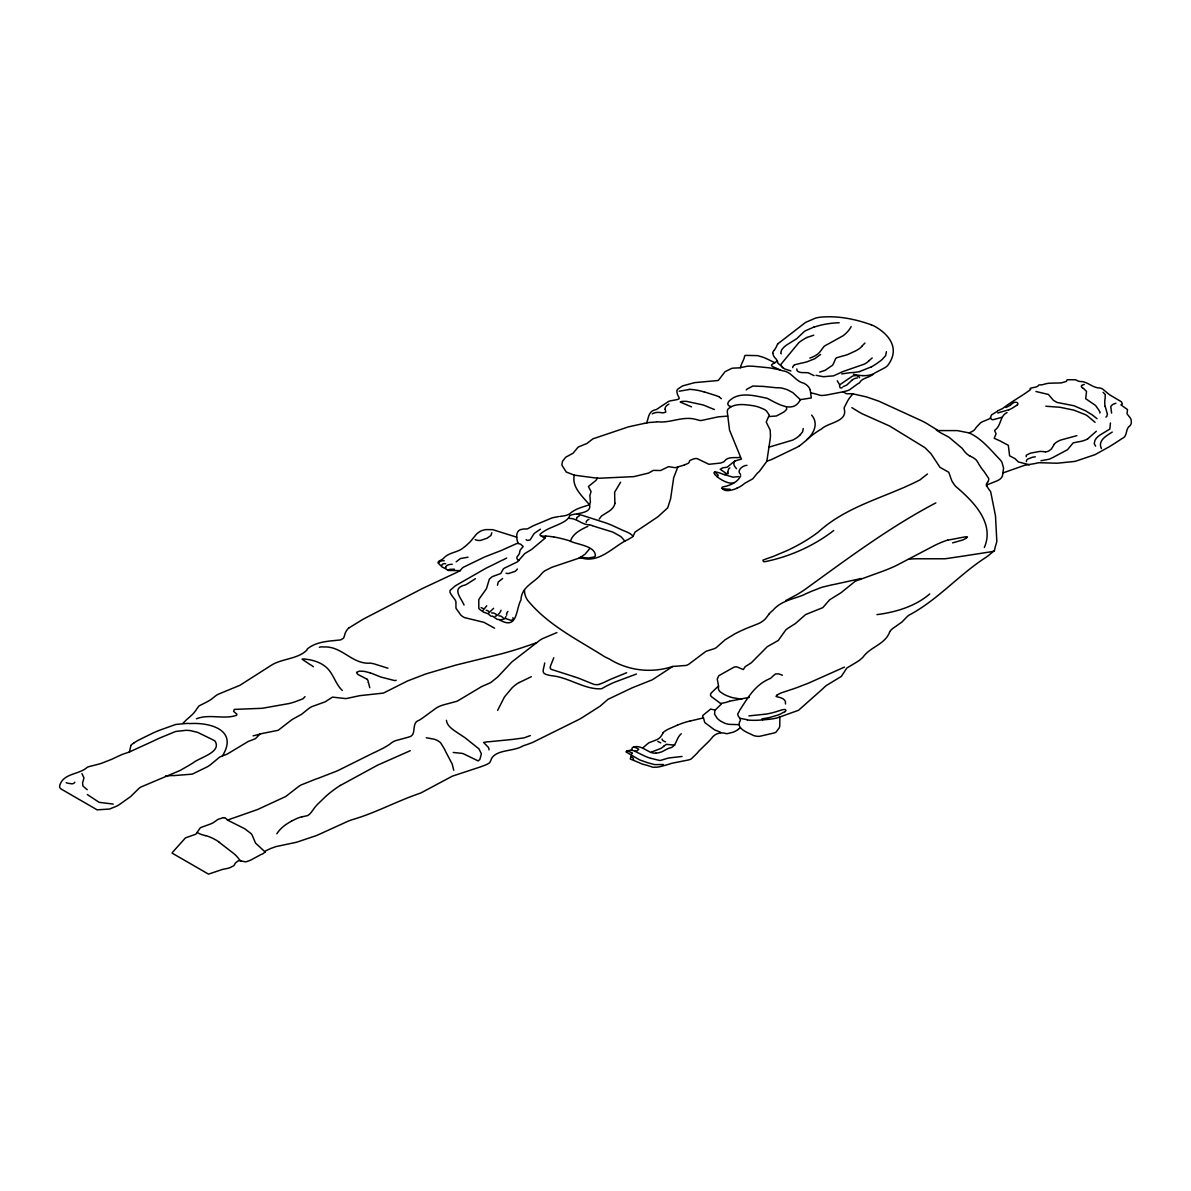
<?xml version="1.0" encoding="UTF-8"?>
<svg xmlns="http://www.w3.org/2000/svg" width="1191" height="1191" viewBox="0 0 1191 1191"><rect width="100%" height="100%" fill="white"/><g stroke="black" fill="none" stroke-linecap="round" stroke-linejoin="round"><path stroke-width="1.5" d="M690.199 721.031L702.809 718.039L702.66 715.583L710.655 709.077L714.228 709.866A3.26 1.876 0 0 0 715.359 709.881L721.374 704.06L712.59 697.509A21.721 12.535 0 0 1 711.593 696.75L710.938 696.08A4.422 2.546 0 0 1 710.536 695.261L710.61 694.264A9.424 5.449 0 0 1 711.533 692.671L718.53 685.956L717.25 679.019L718.813 675.699L734.415 666.945L736.931 666.886L743.348 669.55L745.209 666.647L751.327 662.792L767.257 646.698L778.259 640.49L785.718 630.024A29.611 17.091 0 0 1 788.427 627.955L795.409 623.548L805.622 614.556L822.802 607.633L829.71 599.743L840.816 592.865L855.346 581.178L883.409 570.995A184.203 106.341 0 0 0 895.692 565.859L932.121 546.773A85.216 49.203 0 0 1 947.738 540.029M772.795 353.31L773.331 355.26A24.549 14.173 0 0 0 775.147 358.059C782.145 363.687 763.267 363.627 776.175 368.093A38.44 22.182 0 0 0 782.338 370.758C791.613 371.413 795.067 381.373 803.851 383.219A20.083 11.597 0 0 1 810.148 389.814M736.901 488.31C732.941 489.963 724.039 492.821 721.999 487.744A4.183 2.412 0 0 1 722.535 486.97C730.068 485.764 737.973 482.057 740.698 475.79M614.869 503.242L614.63 492.196L620.615 482.236M681.252 733.79C675.788 738.018 676.756 747.233 669.059 748.186A13.012 7.518 0 0 0 667.734 748.692L662.687 751.387A14.53 8.382 0 0 1 657.7 752.92L655.943 753.114M785.509 704C786.402 698.789 780.537 697.479 776.651 696.735A2.605 1.504 0 0 1 776.041 696.333L777.321 694.785M736.797 488.206A29.209 16.868 0 0 0 744.494 483.442L752.757 478.827L757.416 473.095A21.125 12.193 0 0 0 759.828 470.787L766.84 461.334L769.996 440.194A193.002 111.433 0 0 0 770.488 436.189L770.175 430.1L766.215 422.046L769.267 415.064L766.349 410.821A20.351 11.746 0 0 0 763.863 409.198L759.069 407.203A36.385 21.006 0 0 0 753.814 405.803C745.506 404.612 734.594 402.618 727.999 409.123A12.104 6.982 0 0 0 727.314 411.133L727.388 412.771M718.515 686.001L718.411 688.86A11.984 6.923 0 0 0 720.198 691.822L724.173 694.457A36.772 21.23 0 0 0 732.554 697.658L741.665 699.221M810.624 392.985A15.155 8.754 0 0 1 812.173 393.179L814.674 393.7A43.754 25.264 0 0 1 818.009 394.653L818.932 394.936A8.218 4.749 0 0 0 821.418 395.501L822.43 395.442A17.106 9.87 0 0 0 823.964 395.308L824.753 395.218A34.301 19.8 0 0 1 826.197 395.084L843.005 391.824L846.548 393.745L852.294 393.73L866.452 396.901L878.884 401.188L921.149 420.572A60.324 34.837 0 0 1 929.337 425.127L938.225 430.576L957.37 430.606L969.176 432.929L971.692 431.723A15.974 9.215 0 0 0 973.002 430.963L974.134 430.115A16.183 9.334 0 0 0 975.935 427.718L980.759 422.641A23.612 13.637 0 0 1 983.989 421.063A17.969 10.377 0 0 1 985.359 420.557L990.004 418.517A3.305 1.906 0 0 0 990.361 417.937L991.522 414.885L997.254 411.386M1007.05 412.607C999.845 415.54 1001.452 425.663 994.842 430.174A7.131 4.124 0 0 0 994.961 431.544L995.989 433.494A2.769 1.593 0 0 1 995.87 434.268L994.202 438.303L1000.514 441.102A14.887 8.605 0 0 0 1002.197 442.114L1008.33 445.285L1009.611 455.811L1015.06 458.684L1018.32 461.944L1029.441 464.773M305.015 696.631L303.02 698.789L294.519 702.005A58.091 33.542 0 0 1 288.892 703.568L262.333 708.288L234.299 709.404L233.6 711.355L236.875 714.153A3.543 2.04 0 0 1 236.726 714.913A3.305 1.906 0 0 1 236.339 715.389C223.744 719.677 209.274 713.662 196.455 718.783M746.221 389.919A15.111 8.724 0 0 1 747.278 388.951L752.876 386.018L761.079 386.346A15.691 9.066 0 0 1 762.314 386.316L776.443 387.775A14.754 8.516 0 0 1 779.926 387.834A12.238 7.072 0 0 1 781.921 388.117L785.554 389.115A42.757 24.683 0 0 1 787.742 389.933L792.819 392.628L800.337 399.655C793.28 414.334 777.008 403.243 767.034 398.256C755.704 396.007 740.46 391.541 730.723 399.655C727.463 401.769 726.019 405.789 731.095 406.593M909.299 559.16L913.467 558.847A64.969 37.502 0 0 1 921.03 558.787L945.133 558.773L965.454 555.765A184.709 106.639 0 0 1 972.273 554.693L992.192 551.597A29.805 17.21 0 0 0 994.381 550.629L994.306 550.689A30.698 17.716 0 0 0 994.679 549.513L995.036 547.815A56.84 32.812 0 0 1 995.393 546.416L996.331 543.364A60.488 34.926 0 0 0 996.822 541.295L995.497 515.867L990.704 491.883A21.512 12.416 0 0 0 989.215 489.784L986.61 485.868A4.794 2.769 0 0 1 987.428 484.707L996.718 481A14.352 8.277 0 0 0 1002.465 475.849L1003.581 468.137L1001.973 462.316A28.554 16.48 0 0 0 999.398 459.026C990.212 449.424 981.622 438.586 969.176 432.929M589.545 504.671C591.957 513.083 577.918 513.187 571.695 514.825A23.731 13.696 0 0 0 569.73 515.599C567.214 523.98 548.336 526.422 540.565 533.896A8.397 4.853 0 0 0 540.312 534.178L540.074 534.551A2.337 1.355 0 0 0 540.252 535.369L544.853 538.287M769.044 614.08L765.843 618.323A29.165 16.838 0 0 1 763.148 620.839L761.496 621.985A26.172 15.111 0 0 1 758.712 623.518L751.372 626.451A135.789 78.398 0 0 0 735.145 633.686L725.096 639.79L716.104 647.77A12.327 7.116 0 0 1 712.248 649.333L706.04 651.254L688.77 664.25A12.372 7.146 0 0 1 686.224 665.427L672.736 666.454L652.415 679.748L632.287 687.773L608.02 699.296L600.115 706.159L581.893 717.801A52.806 30.49 0 0 1 578.647 719.617L532.764 742.38A134.449 77.623 0 0 1 522.804 745.953C513.797 751.759 496.26 749.184 491.288 759.009A15.87 9.171 0 0 1 491.094 759.873L489.65 762.791L487.179 764.28A79.827 46.092 0 0 1 478.112 767.674L452.372 776.145L422.21 792.238A21.542 12.431 0 0 1 420.244 793.191C397.005 801.037 375.597 812.947 351.94 819.765A203.467 117.477 0 0 0 348.1 821.18L316.821 835.427A46.196 26.678 0 0 1 313.337 836.603L299.075 841.397A32.217 18.594 0 0 1 295.77 842.424L276.044 846.578A31.844 18.386 0 0 0 274.779 847.009L272.754 847.769A31.859 18.386 0 0 1 271.042 848.334L265.757 850.791A7.027 4.049 0 0 0 265.117 851.967L262.809 853.873A14.381 8.307 0 0 0 260.993 854.543L251.271 859.813A43.144 24.907 0 0 0 249.842 860.512L245.808 861.882L239.867 860.78A2.888 1.667 0 0 0 238.096 860.899L235.49 862.939A6.833 3.945 0 0 0 235.118 863.475L234.299 865.068A5.925 3.424 0 0 1 233.6 865.812L230.235 867.539A20.068 11.597 0 0 1 227.421 868.433L223.923 869.117A11.791 6.804 0 0 0 222.002 869.579L208.499 874.134L172.174 853.158A12.252 7.072 0 0 1 172.442 852.399L185.483 837.854L195.8 834.251L200.371 827.7L210.539 823.964A17.136 9.9 0 0 0 213.963 822.237L217.432 819.75A8.129 4.69 0 0 1 218.444 819.214L223.283 817.666M644.167 423.415L628.461 426.854L592.924 438.839L586.821 443.514L578.171 447.072L573.154 453.131L565.71 457.225L562.569 461.2L561.914 464.535A11.151 6.431 0 0 0 562.703 466.44L566.291 472.038L574.33 475.164C571.338 487.164 582.995 496.766 589.456 504.79C582.712 507.009 575.342 508.691 569.923 513.619A11.88 6.863 0 0 1 568.583 514.408A13.146 7.593 0 0 1 564.802 515.718L560.083 516.432M599.192 519.082L601.544 515.971L609.271 511.103A25.145 14.515 0 0 0 614.958 503.257M553.741 536.977L549.2 536.352A26.5 15.304 0 0 0 545.91 536.144L544.466 538.719L531.618 549.438L524.829 553.532L517.43 561.854L504.269 568.211A7.325 4.228 0 0 0 502.974 569.566L500.741 573.511L492.24 576.667L489.382 579.094L486.449 588.711L479.065 599.088A19.815 11.448 0 0 0 478.767 600.785L478.827 608.407A6.61 3.811 0 0 0 479.437 609.152L480.435 609.941A31.591 18.237 0 0 1 481.045 610.402L483.248 611.936A6.536 3.781 0 0 0 483.933 612.263L487.685 613.588A4.719 2.724 0 0 1 488.355 614.02L490.766 616A2.546 1.474 0 0 0 491.481 616.209L492.478 616.328M446.417 720.302C446.997 726.674 454.649 730.708 459.532 734.132A153.609 88.685 0 0 1 465.16 737.854L478.931 748.841L481.402 753.829L479.839 759.471L478.142 760.915L463.656 753.873A12.238 7.072 0 0 0 462.123 753.367L453.22 752.474M497.63 710.387L504.433 696.988L512.07 687.862A46.27 26.723 0 0 1 519.082 682.503M714.913 709.896L714.585 714.183L717.25 718.352A27.914 16.108 0 0 0 720.629 721.106L724.619 723.16A14.456 8.352 0 0 0 729.339 724.366L738.807 724.649M445.598 567.11L445.851 567.913M929.709 593.952C915.313 606.383 895.855 612.189 876.993 614.616M590.438 502.319L589.858 495.471L591.078 491.585L588.414 486.524L595.679 480.628A12.491 7.206 0 0 0 597.242 478.067M590.245 502.721L589.858 503.585A14.634 8.456 0 0 0 589.59 504.537M589.724 548.589L585.183 554.068A39.422 22.763 0 0 1 577.784 558.579L551.909 567.258L545.15 570.638A24.311 14.039 0 0 0 541.131 574.3C534.372 582.756 521.301 586.776 521.003 599.832C515.763 609.122 517.772 629.801 500.696 620.451M739.745 710.253C748.112 697.286 755.407 684.378 770.503 678.364A52.866 30.519 0 0 0 773.227 675.803L775.505 673.972L778.572 673.853A4.63 2.665 0 0 1 779.733 674.255L782.413 675.223M739.328 711.131L739.03 711.712A22.584 13.041 0 0 1 738.524 712.575C735.368 715.91 742.931 718.56 739.477 722.148C737.125 729.577 748.395 732.614 753.367 735.472A12.491 7.206 0 0 0 757.804 736.351L758.563 736.351A6.759 3.901 0 0 0 759.724 736.291L774.641 732.837A7.593 4.377 0 0 0 775.966 732.182L779.182 727.954A57.838 33.393 0 0 0 779.748 726.272L779.867 718.411L779.39 717.146L777.306 717.831A19.22 11.091 0 0 1 773.51 718.679L772.87 718.783A88.402 51.034 0 0 1 769.222 719.275L762.568 719.945M677.709 467.244L673.689 477.695L670.607 498.761L667.689 507.857L658.072 516.671L634.952 532.169L632.927 536.65L628.163 539.463A38.812 22.406 0 0 0 624.903 541.086C613.052 547.666 602.408 559.13 588.041 559.085A16.019 9.245 0 0 1 585.004 558.773A15.632 9.022 0 0 1 583.65 558.505L579.377 557.79M130.861 745.64L129.864 749.943A27.348 15.796 0 0 1 129.283 752.042L124.326 753.709A41.134 23.746 0 0 0 121.482 754.737L114.276 758.086A114.187 65.922 0 0 1 111.686 759.307L101.95 763.133A55.635 32.112 0 0 1 95.548 764.95L88.953 766.632A15.974 9.23 0 0 0 87.315 767.257C79.246 774.641 64.686 773.019 60.205 784.11A39.124 22.584 0 0 0 59.848 785.003L59.595 786.923A8.516 4.913 0 0 0 60.994 788.948L97.141 809.835L109.498 809.061L116.286 806.307A49.307 28.465 0 0 0 118.668 805.086L130.459 796.705A61.024 35.224 0 0 0 132.692 794.546L139.392 787.995A20.053 11.582 0 0 1 140.94 787.013L177.146 771.723A42.802 24.713 0 0 0 180.57 770.19L187.999 765.947A229.967 132.767 0 0 1 192.644 763.193C199.12 757.55 222.211 752.37 215.005 741.085A13.175 7.608 0 0 0 213.249 739.998L197.691 732.376L190.426 730.634A28.39 16.391 0 0 0 186.258 730.306L175.702 731.453L160.175 737.839A199.671 115.274 0 0 0 152.88 741.234L132.216 750.687A19.25 11.121 0 0 1 129.268 752.042M1003.03 472.901L1024.409 465.368L1035.723 463.403A14.426 8.322 0 0 1 1039.207 462.704L1057.28 463.225L1073.002 461.587A11.076 6.402 0 0 0 1075.503 461.245L1095.005 454.664L1108.598 447.146A307.74 177.667 0 0 0 1121.848 438.645C1128.115 436.368 1124.885 428.879 1130.11 425.604A15.989 9.23 0 0 0 1131.346 422.894L1131.137 419.842A19.994 11.538 0 0 0 1129.455 416.88L1126.999 413.768L1127.535 409.615L1120.88 404.821L1122.398 404.047L1121.431 401.799L1109.506 394.727L1102.747 389.115A10.689 6.178 0 0 0 1099.993 387.998C1092.326 388.058 1087.621 381.284 1080.058 381.477A14.873 8.59 0 0 1 1079.374 381.358L1078.495 381.15A3.945 2.278 0 0 1 1077.915 380.941L1075.681 379.84A1.697 0.983 0 0 0 1075.101 379.75L1067.136 379.75L1066.511 381.06A2.203 1.265 0 0 1 1066.213 381.462L1061.255 382.906L1049.405 383.204A15.289 8.828 0 0 0 1044.715 384.083L1042.661 384.678A5.211 3.007 0 0 1 1041.44 384.827L1039.535 384.931A3.007 1.742 0 0 0 1038.656 385.125C1037.837 388.236 1027.505 387.209 1030.677 389.427C1022.637 395.68 1011.442 401.575 1002.524 408.587L997.656 410.821M222.479 755.838C238.602 729.741 209.646 722.282 189.95 723.577A26.485 15.289 0 0 0 187.374 723.384L176.61 724.366A20.604 11.895 0 0 0 175.077 724.694L159.802 730.157A103.289 59.639 0 0 0 152.701 733.18L140.374 739.209A71.4 41.223 0 0 0 137.724 740.594L134.077 742.797M553.8 657.73L550.376 666.305A16.644 9.602 0 0 0 550.361 668.106M503.331 617.906L501.039 616.164A9.066 5.24 0 0 0 499.729 615.926L498.895 615.836M680.374 401.873L681.996 401.412A17.374 10.034 0 0 1 683.143 401.367L684.036 401.337A24.371 14.069 0 0 1 686.492 401.352L703.285 404.985L714.377 409.54M644.152 423.4A9.052 5.226 0 0 1 646.49 423.147C648.991 417.55 648.008 410.895 656.42 409.51A45.362 26.187 0 0 0 659.248 407.605L668.479 401.501A14.902 8.605 0 0 1 670.369 400.831C685.197 398.36 676.92 399.298 676.845 390.469A23.984 13.845 0 0 1 678.111 388.876L682.488 385.929L694.651 382.639L718.292 380.495L725.036 371.681L731.721 368.391A8.873 5.121 0 0 1 734.177 368.079L739.685 367.84A5.032 2.903 0 0 0 740.162 367.751L746.906 366.277A16.108 9.305 0 0 1 749.839 366.113L753.04 366.262A68.304 39.437 0 0 1 755.332 366.456L766.096 367.513A41.745 24.103 0 0 1 771.143 368.138L780.15 369.91M517.341 569L516.596 570.013A13.28 7.667 0 0 1 514.959 571.412L508.676 573.496A5.97 3.454 0 0 1 506.041 573.258M348.68 628.104L362.883 619.365A175.211 101.161 0 0 0 366.099 617.653L418.741 590.423A237.009 136.831 0 0 1 422.731 588.369L455.796 572.871A191.959 110.823 0 0 0 460.247 570.623L460.753 569.894A23.091 13.339 0 0 1 463.239 567.318L484.529 557.016A148.428 85.692 0 0 1 487.298 555.914L500.964 550.614A80.943 46.732 0 0 0 503.927 549.304L517.102 543.379L519.931 543.93A36.43 21.036 0 0 1 520.735 544.287L523.191 546.505L520.541 549.617A7.474 4.317 0 0 0 520.095 550.346L519.306 553.815L516.968 557.031A6.64 3.826 0 0 0 518.919 560.529M889.811 631.617C885.36 644.539 870.249 646.698 862.969 657.209A47.268 27.289 0 0 1 855.629 662.762L846.816 668.032L841.337 676.414L826.39 685.48A49.382 28.51 0 0 0 822.936 688.636L798.521 710.283L779.39 717.146M777.857 343.812L805.652 322.359L815.731 318.027A27.482 15.87 0 0 1 821.656 317.059C838.851 315.749 855.108 319.084 871.202 324.771M319.367 647.249L321.317 646.832A19.205 11.091 0 0 1 323.535 646.966C342.13 645.775 351.97 664.578 370.297 663.134A32.738 18.892 0 0 1 373.721 663.759L387.924 668.211M861.659 346.432L864.949 343.053M1054.348 444.243L1051.355 449.037L1048.765 450.987A6.104 3.528 0 0 1 1045.385 451.851M987.503 482.444L986.55 483.918A7.34 4.243 0 0 0 986.312 484.931L986.58 486.181M663.253 732.748L661.228 735.993A15.319 8.843 0 0 1 656.807 739.73L648.678 742.886L642.574 748.067A11.448 6.61 0 0 0 638.718 746.846A8.069 4.66 0 0 0 635.934 746.593L633.299 747.219A11.404 6.58 0 0 0 632.778 747.486L632.436 747.71A1.548 0.893 0 0 0 632.123 748.156L631.647 749.973L626.779 750.985A2.01 1.161 0 0 0 626.377 751.283L626.272 751.387A2.397 1.385 0 0 0 626.079 752.012L631.453 755.034L630.262 758.995L639.254 762.716A15.334 8.858 0 0 0 643.066 764.28L645.864 765.009A20.798 12.014 0 0 1 647.204 765.396L653.144 767.302L657.313 767.168A39.288 22.689 0 0 0 661.601 766.304L668.151 764.443A81.137 46.851 0 0 0 669.908 763.907A60.175 34.747 0 0 0 671.754 763.297L686.433 760.349A11.523 6.655 0 0 0 691.108 759.024L697.033 753.322A55.307 31.934 0 0 1 699.281 750.658L708.094 742.097A129.759 74.914 0 0 0 711.459 738.42C714.779 733.492 720.749 731.75 726.182 733.626A6.431 3.722 0 0 0 727.463 733.626L733.031 732.227A23.358 13.488 0 0 0 738.301 729.413M506.666 558.028L503.153 559.874A13.622 7.861 0 0 0 501.441 560.574L491.168 565.74A122.122 70.507 0 0 0 485.913 568.286L457.523 584.543A154.16 89.012 0 0 0 455.17 585.957L450.272 590.23A9.483 5.479 0 0 0 449.975 591.153L449.975 592.091A7.369 4.258 0 0 0 450.213 592.865L450.66 593.609A30.192 17.433 0 0 1 451.032 594.205L451.195 594.503A19.622 11.329 0 0 0 451.776 595.411L455.156 599.907A15.319 8.843 0 0 1 455.93 603.465L455.974 608.259L460.753 615.003A18.118 10.466 0 0 0 462.525 616.432A19.741 11.404 0 0 0 464.579 617.623L483.978 622.342L494.563 628.178M984.347 547.488C995.006 522.923 973.017 501.024 955.51 486.256A93.598 54.042 0 0 1 951.728 480.643L948.78 472.291L939.982 467.334L930.975 453.697L924.931 447.667L889.707 426.065L862.358 413.858A87.107 50.29 0 0 1 858.785 411.907L851.878 407.65M1017.471 404.836L1012.424 408.081A26.381 15.23 0 0 1 1008.762 409.838M796.853 368.942L796.973 370.431A5.955 3.439 0 0 0 801.483 372.56L808.034 372.709L814.078 375.627M886.402 351.702L885.776 354.888A8.977 5.181 0 0 1 885.583 355.722L882.114 359.533A94.536 54.578 0 0 1 871.395 366.888M182.997 723.175L186.942 719.319A28.197 16.287 0 0 0 187.821 718.62L191.796 715.062A56.513 32.619 0 0 0 194.133 712.59L195.89 710.357A20.768 11.984 0 0 0 196.47 709.36L198.971 705.935L205.567 702.616A35.373 20.426 0 0 0 208.455 701.052L209.11 700.68A41.745 24.103 0 0 0 211.834 698.894L215.08 696.288A35.626 20.56 0 0 1 217.789 694.442L239.897 685.316L271.086 665.397A35.983 20.768 0 0 0 272.679 664.429C283.13 658.608 298.39 658.712 306.876 650.122A8.069 4.66 0 0 1 307.338 648.946C316.732 641.115 329.952 641.22 340.552 639.909A21.155 12.208 0 0 1 341.296 639.507L343.216 638.391A4.675 2.695 0 0 0 343.663 637.974L344.556 635.503A32.485 18.758 0 0 1 348.635 628.089M852.92 393.834L850.225 397.079A76.016 43.888 0 0 0 847.962 400.34L844.27 407.501A17.582 10.153 0 0 0 844.211 408.841C847.918 421.733 828.4 422.403 821.596 428.894A103.022 59.476 0 0 0 818.589 430.74A127.035 73.336 0 0 0 806.992 439.434M224.891 817.77L227.749 819.989L257.509 809.552L285.706 796.526L298.405 786.685A29.894 17.255 0 0 1 301.07 784.973L315.049 779.39A165.817 95.727 0 0 0 319.099 777.946L337.515 770.785L373.766 752.757A48.31 27.899 0 0 0 375.582 751.953L383.1 748.231A76.924 44.409 0 0 0 386.881 746.057L388.385 745.134A24.505 14.143 0 0 0 390.067 743.973L391.214 743.05A19.83 11.448 0 0 1 392.911 741.904L393.864 741.383A15.215 8.784 0 0 1 395.382 740.713L407.679 737.378A5.791 3.35 0 0 0 408.379 737.095C417.773 735.636 410.344 722.907 419.158 720.242A61.947 35.775 0 0 0 423.415 717.414L435.638 708.451A24.207 13.979 0 0 1 444.928 704.491L457.136 701.231L481.402 686.731A39.169 22.614 0 0 1 485.02 685.138L490.632 682.651L497.585 677.113L511.951 661.854L539.553 640.475A41.804 24.133 0 0 1 542.337 638.718L556.882 632.585M536.59 642.753L522.209 647.636A309.66 178.784 0 0 1 509.212 651.656L506.979 652.296A239.436 138.245 0 0 1 499.952 654.216L455.84 665.099L425.678 673.987L407.56 680.954L383.442 693.088L359.876 695.648L345.881 698.626L332.468 697.107L325.307 701.767L311.61 706.739A33.244 19.19 0 0 0 308.543 708.705L301.561 714.332L293.879 718.53A32.633 18.833 0 0 0 291.378 720.079L278.232 730.277L263.375 733.254A38.023 21.959 0 0 0 259.966 734.073L255.44 738.673L250.244 740.713A18.222 10.511 0 0 0 248.219 741.472L227.302 754.022A28.524 16.466 0 0 1 225.441 754.796L221.571 756.24A19.681 11.359 0 0 0 219.531 757.193L212.058 763.401A33.348 19.25 0 0 1 208.767 765.917A28.063 16.198 0 0 1 206.877 767.034L192.257 774.135L174.377 775.564A41.283 23.835 0 0 1 172.01 775.549L165.534 775.981M662.107 739.03L662.136 739.641A7.593 4.377 0 0 0 665.516 741.844M868.73 360.918L872.184 357.955M491.823 532.749L491.124 534.774A5.925 3.424 0 0 1 490.796 535.593L487.104 538.198L480.643 540.401A6.163 3.558 0 0 1 475.239 539.627M663.61 746.325L666.35 744.33L674.791 745.194M1096.33 431.261L1087.651 438.898M820.554 354.456L814.763 358.729L806.962 361.826A38.544 22.242 0 0 1 801.037 363.195L794.814 364.759A6.149 3.558 0 0 0 793.787 365.458M505.967 616.536L504.805 618.516A3.037 1.757 0 0 1 502.736 619.35A6.58 3.796 0 0 1 500.533 619.752L497.272 619.35A3.305 1.906 0 0 1 496.409 618.844L492.895 616.357M799.712 435.385L802.615 431.812L803.225 428.522M774.418 350.065L776.443 346.745A24.937 14.396 0 0 1 777.872 343.812M852.205 379.974L846.741 385.065L843.109 386.658M1081.77 385.542L1082.366 385.11A5.151 2.978 0 0 1 1084.331 384.47M1010.563 404.791L1013.749 402.543A3.424 1.98 0 0 1 1016.444 402.35L1016.906 402.484A1.667 0.968 0 0 1 1017.382 402.737L1017.739 403.198A4.451 2.576 0 0 1 1017.427 404.821M994.023 550.927L988.768 555.274A112.788 65.118 0 0 1 986.148 557.239C959.112 574.538 937.555 600.1 909.224 615.032A19.25 11.121 0 0 0 907.438 616.387L901.81 622.134L892.58 628.61A28.033 16.183 0 0 0 889.826 631.617M456.153 561.869L460.351 558.564L467.989 557.194M734.936 461.036L734.147 462.048A11.508 6.64 0 0 0 733.909 463.254L733.879 463.656A14.962 8.635 0 0 0 734.534 466.172L736.5 468.733M738.241 729.383L739.209 728.639A16.034 9.26 0 0 1 740.37 727.82M966.482 537.915L967.405 536.873L965.41 536.843A33.839 19.532 0 0 0 964.457 536.977L947.872 540.163M540.431 529.191L535.146 532.749A14.992 8.65 0 0 0 533.776 534.059L530.099 539.985L527.39 540.431A4.824 2.784 0 0 1 526.139 539.672M1112.245 432.08C1106.677 435.638 1097.373 440.551 1101.422 448.56M833.73 530.516C813.572 546.073 789.559 556.748 764.637 561.75A2.62 1.519 0 0 1 763.505 561.542L762.925 560.157L767.6 558.371A85.901 49.59 0 0 0 773.718 556.242L787.117 550.584A183.622 106.014 0 0 0 818.306 532.064C847.069 505.684 886.059 497.376 919.899 479.928A21.274 12.282 0 0 0 922.132 478.112L927.461 474.003M799.34 445.896L798.863 446.208A30.073 17.374 0 0 1 797.226 447.191L771.574 459.532A44.261 25.547 0 0 1 766.9 461.111M717.22 476.817L718.218 475.239L714.823 471.785M340.418 785.42L377.532 765.203L410.27 750.702M784.854 711.682L783.425 712.426A29.73 17.165 0 0 0 782.338 712.977L781.028 713.692A28.212 16.287 0 0 1 779.897 714.272A17.106 9.885 0 0 1 778.542 714.853L771.217 717.027A34.569 19.949 0 0 0 769.431 717.577L761.883 718.917M502.602 578.528L498.195 582.042L497.496 585.228M475.403 578.692L467.363 583.843A41.611 24.028 0 0 1 465.428 584.915C451.151 588.16 460.768 597.227 464.058 605.043M519.172 682.562L531.29 676.726M871.336 366.858L859.694 371.518M486.732 605.802L482.846 610.596M291.423 821.135L296.574 818.634A22.867 13.205 0 0 1 301.918 816.773M493.61 608.318L488.578 613.142M530.352 735.591L523.921 737.899L512.309 739.447A172.665 99.687 0 0 0 508.602 739.819L489.233 741.725A43.68 25.219 0 0 1 487.67 741.77L483.591 742.455L488.295 747.293A12.699 7.325 0 0 1 488.95 749.079L489.01 749.854M806.888 337.485L813.751 335.207M785.732 600.577L796.749 594.711A136.012 78.532 0 0 0 804.535 589.783C847.009 559.1 889.409 527.226 935.843 502.9M1005.919 407.486L1006.514 407.203A23.522 13.577 0 0 0 1010.668 404.836M630.828 754.603L632.302 753.561A1.742 1.012 0 0 0 632.257 752.861L628.148 751.193M997.79 412.964L1008.717 409.793M679.198 391.229L689.187 389.487M677.515 725.096L669.387 728.684A24.594 14.203 0 0 0 663 732.644M684.274 465.026L688.249 463.269A4.347 2.516 0 0 0 689.202 462.078L689.768 460.575L692.805 459.22A5.449 3.141 0 0 1 694.115 458.788L694.681 458.669A5.985 3.454 0 0 1 697.033 458.565L708.958 464.296L720.347 463.076A67.753 39.109 0 0 0 722.178 462.48L723.696 461.84A3.573 2.054 0 0 0 724.351 461.289C727.701 456.257 735.055 458.103 740.132 457.433M683.947 465.16L675.178 467.721L668.568 466.619L660.558 470.519L653.308 470.385L648.589 473.065L633.895 476.623L599.981 478.201A63.897 36.891 0 0 1 595.381 477.948L574.33 475.164M626.66 672.721L611.087 679.078A148.309 85.618 0 0 0 604.209 682.339L599.118 684.408M841.724 373.914L850.553 372.649A39.035 22.54 0 0 0 859.753 371.607M1001.929 417.297L993.13 419.723A2.844 1.638 0 0 1 992.207 419.56A2.516 1.444 0 0 1 991.329 419.158L990.421 417.728M657.06 421.718C669.804 423.564 682.517 415.778 695.559 419.336A29.343 16.942 0 0 1 696.452 419.589L699.683 420.423A5.866 3.394 0 0 0 701.097 420.542L718.352 416.835L727.701 416.106M656.494 421.942L649.467 422.477A6.804 3.93 0 0 0 647.725 422.745L646.49 423.133M1076.902 435.638L1061.27 439.896A17.716 10.228 0 0 0 1054.214 444.198M749.392 697.301L734.385 700.308A27.855 16.079 0 0 0 729.473 701.276M672.736 666.454C651.566 673.525 628.089 670.741 609.226 658.936A74.571 43.055 0 0 1 604.269 656.509C577.427 639.478 548.024 625.245 527.464 600.085A47.819 27.601 0 0 1 524.516 591.48L524.502 590.215M844.493 667.094L809.165 682.845A63.465 36.638 0 0 1 807.2 683.649L797.821 687.267A98.258 56.736 0 0 1 790.467 689.797L780.954 692.998A21.23 12.267 0 0 0 779.584 693.653L778.244 694.368A14.471 8.352 0 0 1 777.321 694.785M813.81 327.108L805.444 330.756A20.649 11.925 0 0 0 803.955 331.813L796.69 338.72L786.402 345.152A32.306 18.654 0 0 0 781.534 350.094L780.745 353.146A3.826 2.218 0 0 0 781.296 353.816M740.445 367.677C740.981 363.984 743.973 360.158 744.777 355.841A2.724 1.578 0 0 1 745.238 355.38L757.684 355.633L763.565 357.404A179.573 103.677 0 0 1 767.034 358.923L774.775 362.689M587.833 526.392C581.163 529.295 572.588 533.717 570.534 541.116M872.884 374.242L869.177 375.195A16.227 9.364 0 0 1 864.696 375.656L862.924 375.641M729.502 701.305L726.287 702.273A25.964 14.992 0 0 1 721.865 703.241L721.061 703.36M952.547 542.858L962.254 540.148A17.939 10.362 0 0 0 966.467 537.915M843.005 391.824L846.965 390.812A11.642 6.729 0 0 0 849.704 389.695L857.431 384.038A10.704 6.178 0 0 1 859.366 382.981C862.418 377.309 869.46 378.083 873.956 373.557A42.355 24.46 0 0 1 876.204 372.247L885.002 367.647A20.679 11.94 0 0 0 887.816 365.354C900.366 348.68 889.32 334.582 874.581 326.23A42.414 24.49 0 0 0 871.202 324.756M259.951 734.073L257.003 734.892A38.737 22.361 0 0 1 253.088 735.83M301.963 816.832L306.891 815.79A6.804 3.93 0 0 0 308.707 814.897L309.511 814.257A21.795 12.58 0 0 0 310.523 813.185L311.402 812.113A87.658 50.603 0 0 0 312.221 811.011L314.618 807.677A73.217 42.266 0 0 1 317.401 804.476L325.53 796.615A143.396 82.789 0 0 1 340.373 785.39M682.026 756.464L668.97 757.952A14.902 8.605 0 0 0 666.707 758.548L660.558 760.394A4.392 2.531 0 0 1 659.457 760.439L651.06 758.354M768.597 447.265L792.685 440.089A31.323 18.088 0 0 0 799.637 435.355M636.47 674.032L615.003 682.041A92.109 53.178 0 0 0 601.693 688.726C585.257 690.11 568.494 677.158 551.671 675.729C540.044 673.823 543.215 671.784 544.734 662.97M746.951 465.339C742.931 465.264 736.008 470.639 740.608 474.375M651.403 752.102L660.826 748.439A20.828 12.029 0 0 0 663.655 746.34M861.376 578.484L834.802 584.305A71.892 41.506 0 0 0 830.886 585.079L821.954 587.267A20.113 11.612 0 0 0 820.42 587.788L817.473 588.979A54.637 31.547 0 0 1 815.909 589.605L813.185 590.632A76.566 44.201 0 0 0 811.026 591.495L805.28 594.026A22.048 12.729 0 0 0 803.851 594.815C792.923 599.281 781.147 600.666 772.885 610.358A37.591 21.706 0 0 0 769.029 614.065M819.676 372.098L825.095 370.341L832.315 365.384A13.056 7.533 0 0 0 833.283 364.059L835.769 358.417A5.583 3.231 0 0 1 836.722 357.747L842.454 356.064A33.929 19.592 0 0 0 847.858 354.471L855.585 350.928A67.425 38.931 0 0 0 857.773 349.648L858.086 349.454A20.024 11.568 0 0 0 861.763 346.462M631.29 750.136L635.399 751.164A6.848 3.96 0 0 0 637.274 750.672L638.718 749.273L636.232 747.829A11.94 6.893 0 0 0 634.341 747.338L633.404 747.174M558.862 516.537L552.371 517.772L534.699 525.157A23.031 13.295 0 0 0 532.972 525.916L527.613 528.804A2.724 1.578 0 0 1 526.63 528.968L524.412 528.968A5.24 3.022 0 0 0 522.447 529.236C515.256 529.593 516.031 538.734 518.159 543.051M800.337 399.64L811.294 397.958L810.208 389.814M668.91 404.062L666.662 405.61A11.91 6.878 0 0 0 665.04 409.228M223.491 817.651L224.533 817.726M768.999 416.537L776.353 416.001L783.142 412.428A22.927 13.235 0 0 0 785.077 411.014L786.775 409.109L786.402 407.59M748.931 715.895L766.498 714.049A88.372 51.019 0 0 0 769.431 713.454A54.89 31.695 0 0 0 777.708 711.25C779.212 710.789 786.685 707.782 785.941 710.655A5.345 3.082 0 0 1 784.854 711.682M1045.385 451.791L1041.634 451.478A9.2 5.315 0 0 0 1039.847 451.434L1030.483 453.131L1026.672 454.992A3.037 1.757 0 0 0 1026.359 456.659M505.386 618.471L511.267 620.437L513.008 619.35A6.297 3.647 0 0 0 513.142 618.486L512.889 617.667M663.357 764.518L654.633 764.622L648.008 762.821A67.262 38.827 0 0 0 646.534 762.314L640.55 760.245A22.435 12.952 0 0 1 639.135 759.62L632.406 755.675M113.234 804.089L99.106 802.317L87.271 794.501M460.247 570.623L448.426 570.489L443.528 567.556M1040.949 460.738L1049.197 459.205A54.235 31.308 0 0 0 1053.499 457.18L1067.553 449.677L1073.18 442.873L1077.676 441.921A20.247 11.687 0 0 0 1087.681 438.913M516.834 537.23L492.776 529.682L486.002 529.593A18.356 10.6 0 0 0 484.156 529.95L482.489 530.397A11.448 6.61 0 0 0 480.062 531.424L477.77 533.002A30.445 17.567 0 0 0 475.968 534.729L471.591 540.148A60.488 34.926 0 0 1 469.671 542.307L466.544 545.21A81.167 46.866 0 0 1 463.939 547.294C458.044 552.803 448.665 552.103 443.424 558.475A13.458 7.771 0 0 1 441.027 560.038L439.196 560.991A5.077 2.933 0 0 0 438.02 562.956L442.233 567.11A5.925 3.424 0 0 0 443.35 567.541M790.913 370.952L784.437 368.838L777.708 362.987A5.017 2.903 0 0 1 777.619 362.168L777.649 361.99A3.082 1.786 0 0 0 777.544 361.349L777.098 360.709M589.054 524.755C581.863 524.769 576.906 518.264 569.506 518.398M580.255 557.328L588.548 558.013L594.026 556.971A5.568 3.216 0 0 0 595.351 556.003C595.723 545.686 576.861 544.763 569.358 540.744A88.447 51.064 0 0 0 553.77 536.933M747.397 719.766L739.909 718.277M426.244 737.765L434.015 739.164A16.332 9.424 0 0 1 440.774 742.961L444.749 749.541A138.796 80.125 0 0 0 445.776 751.819L452.238 764.131L453.726 770.22M1035.976 391.511L1048.393 394.444L1053.425 400.34L1056.983 402.424L1074.044 405.774L1085.507 410.761A69.971 40.405 0 0 1 1086.654 411.461L1089.691 413.351A59.476 34.331 0 0 0 1092.102 414.751L1096.985 418.666M734.177 482.519C725.661 486.985 701.037 465.324 722.818 474.152A6.357 3.662 0 0 0 724.53 474.569L726.912 474.137A1.995 1.146 0 0 0 726.942 473.869L720.198 469.284L722.952 467.78A14.724 8.501 0 0 1 725.319 467.453L726.54 467.319A2.516 1.444 0 0 0 727.329 467.051L734.251 461.423A11.344 6.551 0 0 1 735.413 460.813L741.412 459.13L729.532 430.085L727.478 413.426M721.925 488.37L723.116 488.638A18.743 10.823 0 0 0 729.994 489.203L730.187 489.635A3.975 2.293 0 0 1 729.889 490.335M481.104 607.663L481.76 607.886A8.322 4.809 0 0 1 482.117 608.065L483.099 608.497M579.466 515.688L576.786 517.549A8.158 4.704 0 0 0 576.697 518.859M1045.832 406.235L1057.117 407.069A26.336 15.2 0 0 1 1059.722 407.218L1073.954 410.151L1085.552 414.721A29.433 17.002 0 0 1 1087.696 416.091L1095.08 422.329M724.113 474.494L732.956 477.174A13.488 7.786 0 0 0 734.147 477.055L735.189 476.936A8.531 4.928 0 0 1 735.815 476.891A21.215 12.252 0 0 1 736.44 476.862L738.197 476.683A2.218 1.28 0 0 0 738.688 476.504M205.671 835.74L202.053 834.683A20.292 11.716 0 0 1 198.435 833.179L197.408 832.613M704.357 391.913L713.111 394.697A66.622 38.469 0 0 0 714.823 395.204L718.724 396.588A6.402 3.692 0 0 1 719.334 396.975M816.043 375.314L823.16 376.684A15.632 9.022 0 0 0 826.286 376.475L827.626 376.326A19.056 11.002 0 0 1 829.576 376.177L832.643 375.954A6.908 3.99 0 0 0 833.804 375.716L838.747 373.498A39.69 22.912 0 0 1 845.416 370.699L864.294 364.133A21.289 12.282 0 0 0 868.775 360.933M573.824 676.577L551.105 669.327A5.032 2.903 0 0 1 550.659 668.761L550.406 668.106M370.044 672.811L365.25 671.575A15.587 8.992 0 0 0 359.92 671.173A11.612 6.699 0 0 0 359.131 671.218L356.615 672.29A5.404 3.126 0 0 0 356.972 673.302A7.771 4.496 0 0 0 358.015 674.493L366.828 679.123M642.574 748.067L649.676 751.863A8.858 5.121 0 0 0 655.943 753.218M592.299 525.618L593.237 525.96A76.596 44.216 0 0 0 598.165 527.583L612.859 532.079L620.645 536.441A28.51 16.451 0 0 1 621.419 537.186A51.734 29.879 0 0 1 622.67 538.555L624.873 541.101M454.5 569.224L449.87 569.343A8.263 4.764 0 0 0 448.01 570.161M691.524 406.86L680.418 402.171M627.791 751.059L627.94 751.119A9.111 5.255 0 0 0 627.151 750.836M634.699 751.208L642.798 755.124A41.343 23.865 0 0 0 650.986 758.429M227.347 820.018L244.631 828.683L251.167 833.655A19.354 11.166 0 0 1 252.209 835.204L255.514 843.064L265.117 851.937M1103.074 392.301L1105.248 394.549L1105.144 398.226A68.944 39.809 0 0 0 1105.054 406.414M660.707 742.871L658.891 741.963A20.679 11.94 0 0 1 657.819 741.412M970.367 456.198L972.392 457.284A20.455 11.806 0 0 1 976.441 460.217L978.347 463.165M858.175 376.133L857.535 375.835A3.037 1.757 0 0 0 856.508 375.582L854.379 375.656A7.384 4.258 0 0 0 852.309 376.222L840.95 383.949A6.223 3.603 0 0 0 840.072 384.767A7.593 4.377 0 0 0 839.506 385.899L840.042 387.641A1.653 0.953 0 0 0 842.216 387.73M1082.604 388.028L1082.768 388.117A15.036 8.679 0 0 0 1083.661 388.608L1086.534 391.407L1085.686 398.717L1095.125 405.148A14.307 8.263 0 0 1 1095.988 406.042L1097.894 408.766A24.549 14.173 0 0 0 1098.459 409.481L1100.127 412.324A3.111 1.801 0 0 1 1099.784 412.994M936.394 430.025L937.347 430.68A60.16 34.733 0 0 0 941.605 433.316L947.664 436.501A28.152 16.257 0 0 1 949.301 437.514L961.792 448.024A31.487 18.178 0 0 1 962.7 449.067L964.174 451.002A28.792 16.629 0 0 0 970.218 456.287M1035.321 456.793L1032.344 457.27A18.193 10.496 0 0 1 1031.361 457.672L1027.863 459.026A4.645 2.68 0 0 0 1027.089 459.637A5.836 3.379 0 0 0 1026.448 461.632M219.308 842.394L233.659 853.456A45.258 26.128 0 0 1 237.098 856.746L239.376 859.545A21.364 12.342 0 0 0 240.999 861.004M721.329 398.717L720.138 397.66A13.309 7.682 0 0 0 719.349 396.975M837.228 380.763L839.461 384.485M441.906 565.472L441.831 564.936A3.216 1.861 0 0 1 445.672 563.7M633.27 536.129L630.277 533.791A22.823 13.175 0 0 0 627.478 532.273L624.873 531.171A70.894 40.926 0 0 1 622.61 530.233L612.814 525.722A71.579 41.328 0 0 0 605.504 522.804L582.622 515.465A44.856 25.904 0 0 0 577.114 514.095M1095.586 446.134L1094.216 443.603L1094.931 440.462A24.52 14.158 0 0 1 1101.243 434.283L1109.833 429.058L1110.444 422.999M342.308 690.467C334.909 683.574 333.272 672.364 324.964 666.245A31.428 18.148 0 0 0 310.285 659.888A34.077 19.666 0 0 0 308.424 659.576L305.372 659.114A24.386 14.084 0 0 0 303.988 658.951L302.082 659.204L309.645 664.265A37.546 21.676 0 0 1 313.352 666.737M438.824 562.703L440.104 561.512A2.903 1.682 0 0 1 440.968 561.006L442.992 560.693A5.345 3.082 0 0 1 444.228 560.782M87.196 789.707L83.4 786.447A7.548 4.362 0 0 1 82.849 785.673L82.566 782.695A30.936 17.865 0 0 1 83.206 780.82L83.951 777.827L81.956 773.614M369.776 687.713L368.436 682.488M978.645 463.716L978.808 463.984A95.206 54.965 0 0 0 984.108 471.562L988.679 478.395A14.605 8.426 0 0 1 987.473 482.444M811.637 415.123C819.959 424.8 812.054 436.368 803.597 442.516A62.006 35.804 0 0 1 799.369 445.91M703.375 717.429L704.566 721.954A9.781 5.642 0 0 0 705.072 722.788L714.496 729.815A11.076 6.387 0 0 0 715.717 730.306L719.826 731.914A4.943 2.858 0 0 1 720.54 732.525M633.508 759.769L633.463 759.53A18.341 10.585 0 0 1 633.433 759.158L633.255 758.339A3.335 1.92 0 0 0 630.932 757.059M1105.203 406.399L1107.422 414.17L1106.737 416.552A3.186 1.846 0 0 1 1105.858 417.044M1111.605 413.098L1110.771 406.682A8.516 4.913 0 0 1 1115.907 403.273M792.73 367.647L792.715 367.498A6.417 3.707 0 0 1 793.816 365.473M665.293 409.228L665.724 412.146L663.193 412.875A7.206 4.154 0 0 1 661.615 412.741L660.41 412.533A8.114 4.69 0 0 0 652.251 413.873M727.716 472.127L728.684 468.852A7.042 4.064 0 0 1 729.86 467.959M772.691 353.31A10.719 6.193 0 0 1 774.433 350.08M677.545 725.111A60.309 34.822 0 0 1 690.155 720.972M130.668 745.581A19.294 11.136 0 0 1 134.136 742.827M1082.545 387.849A3.811 2.203 0 0 1 1081.592 385.497M858.175 376.133A5.181 2.992 0 0 1 859.515 377.755M852.25 379.989A7.905 4.556 0 0 1 857.535 377.904M851.133 326.617A49.59 28.629 0 0 1 843.228 335.668L828.073 344.095A24.028 13.875 0 0 0 824.008 346.462L820.525 351.122A24.103 13.92 0 0 1 809.806 358.059M813.885 327.183A55.545 32.068 0 0 1 839.179 322.731M689.217 389.323A36.058 20.813 0 0 1 704.253 392.018M507.932 611.43A16.6 9.588 0 0 0 506.994 612.799L506.592 614.228A7.235 4.183 0 0 0 506.726 615.196M501.054 610.224A22.019 12.714 0 0 1 498.18 614.511L495.962 616.075A2.992 1.727 0 0 1 495.158 616.238M496.156 614.601A3.111 1.801 0 0 0 495.754 614.02L494.161 613.216A4.928 2.844 0 0 0 491.615 612.933M488.578 611.4A1.757 1.012 0 0 0 488.355 611.087L486.955 610.447A7.905 4.57 0 0 0 486.166 610.268M588.905 519.544A2.397 1.385 0 0 0 587.937 519.782L586.448 521.226A7.503 4.332 0 0 0 586.24 522.343M445.657 567.124A6.625 3.826 0 0 1 448.054 564.936A8.992 5.196 0 0 1 452.208 564.266M728.297 473.631A13.056 7.533 0 0 1 727.716 472.127M573.794 676.607A64.418 37.189 0 0 1 582.652 679.838L593.862 684.349A8.635 4.987 0 0 0 599.147 684.468M396.246 680.284A5.032 2.903 0 0 1 394.578 680.567L381.105 677.113A84.457 48.771 0 0 1 378.023 675.922L373.825 674.21A56.319 32.514 0 0 0 370.044 672.811M367.007 679.078A13.309 7.682 0 0 1 368.317 682.488M276.863 833.745A53.267 30.758 0 0 1 291.512 821.195M74.81 782.145A3.469 2.01 0 0 1 71.996 783.842L67.708 783.216A13.295 7.682 0 0 1 66.16 782.621M806.903 337.485A57.496 33.199 0 0 0 798.819 342.666L781.058 364.178A5.672 3.275 0 0 0 781.013 364.863L781.832 366.62A18.088 10.436 0 0 0 783.216 368.064M500.682 620.466A11.508 6.64 0 0 1 499.758 619.767M541.369 536.278A26.038 15.036 0 0 1 545.91 536.144M589.083 524.695A13.503 7.801 0 0 1 592.284 525.633M862.924 375.612A22.718 13.116 0 0 1 853.441 374.212M762.538 719.855A43.888 25.339 0 0 1 747.338 720.019M205.805 835.591A43.367 25.041 0 0 1 219.427 842.35"/></g></svg>
